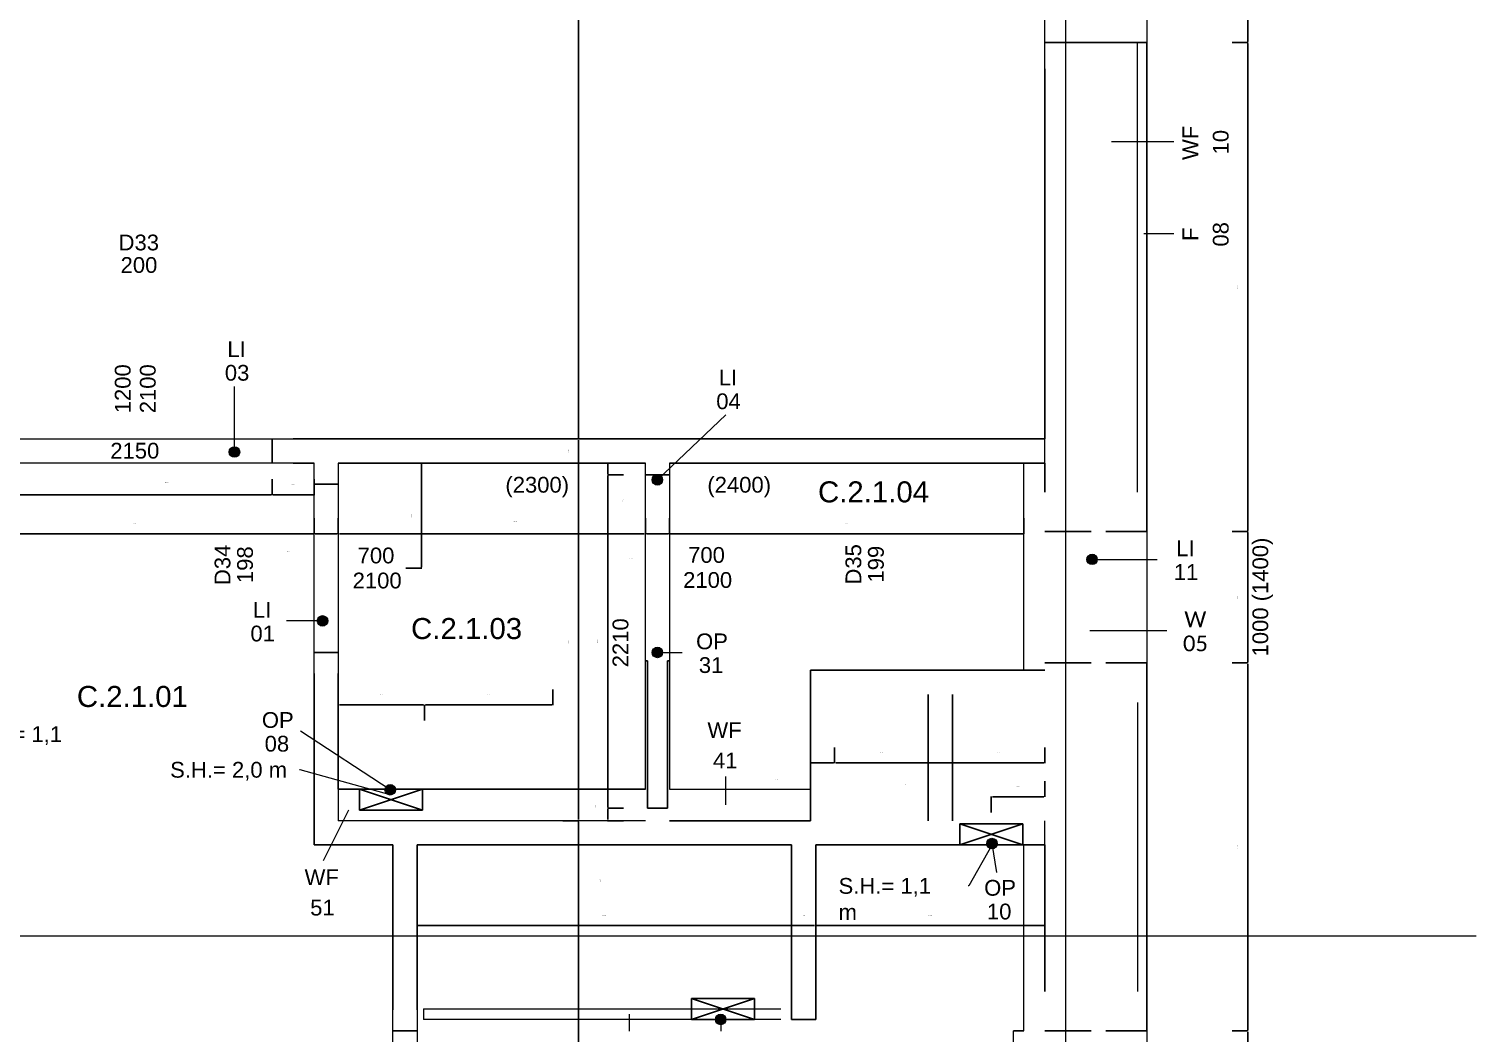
# Model space of a CAD drawing. Extents: x -47641 to 202, y -7675 to 12965.
# Drawn here: x -28266 to -21385, y -1062 to 3713 of the extents above; entities that cross this region are included whole.
import ezdxf

# ---------------------------------------------------------------- set-up
doc = ezdxf.new("R2010")
doc.units = 0
for name, color, linetype, lineweight in [('A-____-____-DIMS', 9, 'CONTINUOUS', 5), ('A-AREA-____-IDEN', 9, 'CONTINUOUS', 9), ('A-AREA-BNDY-OTLN', 9, 'CONTINUOUS', 5), ('A-DETL-____-OTLN', 9, 'CONTINUOUS', 25), ('A-DOOR-____-IDEN', 9, 'CONTINUOUS', 9), ('A-GENM-____-IDEN', 9, 'CONTINUOUS', 9), ('A-GLAZ-____-IDEN', 9, 'CONTINUOUS', 9), ('A-WALL-____-IDEN', 9, 'CONTINUOUS', 9), ('A-WALL-____-MCUT', 9, 'CONTINUOUS', 25), ('A-WALL-____-OTLN', 9, 'CONTINUOUS', 9), ('A-WALL-____-PATT', 9, 'CONTINUOUS', 25), ('G-____-____-TEXT', 9, 'CONTINUOUS', 5), ('I-WALL-____-MCUT', 9, 'CONTINUOUS', 25), ('I-WALL-____-OTLN', 9, 'CONTINUOUS', 9), ('S-GRID-____-OTLN', 9, 'CONTINUOUS', 5)]:
    doc.layers.add(name, color=color, linetype=linetype, lineweight=lineweight)
doc.styles.add('Arial_1', font='Arial_1')
doc.styles.add('Arial_2', font='Arial_2')
doc.styles.add('Arial_B', font='Arial_B')
doc.styles.add('Calibri_2', font='Calibri_2')
doc.dimstyles.get("Standard").update_dxf_attribs({"dimtxt": 2.5, "dimasz": 2.5, "dimexe": 1.25, "dimexo": 0.625, "dimtad": 0, "dimtoh": 1, "dimdec": 4, "dimzin": 1, "dimdsep": 46, "dimtxsty": 'Standard', "dimcen": 0.09, "dimadec": 0, "dimazin": 0, "dimtfac": 1, "dimtdec": 4, "dimtofl": 0, "dimtmove": 0, "dimatfit": 3, "dimfxl": 1, "dimtolj": 1, "dimtzin": 0, "dimarcsym": 0})

# ---------------------------------------------------------------- blocks, each defined once
blk = doc.blocks.new('*D24')
at = {"layer": 'A-____-____-DIMS', "color": 0, "linetype": 'ByBlock', "lineweight": -2}
for p, q in [((-25774.9, 572.7), (-25774.9, 497)), ((-26384.9, 423.9), (-26384.9, 499.5)), ((-26379.9, 498.3), (-25779.9, 498.3))]:
    blk.add_line(p, q, dxfattribs=at)
for points in [[(-26384.9, 498.3), (-26382.4, 498.7), (-26382.4, 497.9)], [(-25774.9, 498.3), (-25777.4, 497.9), (-25777.4, 498.7)]]:
    blk.add_solid(points, dxfattribs=at)
at = {"layer": 'A-____-____-DIMS', "color": 0, "linetype": 'CONTINUOUS', "lineweight": -2, "insert": (-26079.9, 546.6), "char_height": 2.5, "width": 13.056, "attachment_point": 5}
blk.add_mtext('610.0000', dxfattribs=at)
blk = doc.blocks.new('*D25')
at = {"layer": 'A-____-____-DIMS', "color": 0, "linetype": 'ByBlock', "lineweight": -2}
for p, q in [((-26794.9, 572.7), (-26794.9, 497)), ((-26789.9, 498.3), (-26389.9, 498.3)), ((-26384.9, 423.9), (-26384.9, 499.5))]:
    blk.add_line(p, q, dxfattribs=at)
for points in [[(-26794.9, 498.3), (-26792.4, 498.7), (-26792.4, 497.9)], [(-26384.9, 498.3), (-26387.4, 497.9), (-26387.4, 498.7)]]:
    blk.add_solid(points, dxfattribs=at)
at = {"layer": 'A-____-____-DIMS', "color": 0, "linetype": 'CONTINUOUS', "lineweight": -2, "insert": (-26589.9, 546.6), "char_height": 2.5, "width": 13.333, "attachment_point": 5}
blk.add_mtext('410.0000', dxfattribs=at)
blk = doc.blocks.new('*D46')
at = {"layer": 'A-____-____-DIMS', "color": 0, "linetype": 'ByBlock', "lineweight": -2}
for p, q in [((-25334.9, 1387.3), (-25334.9, 1311.7)), ((-25219.9, 1387.3), (-25219.9, 1311.7)), ((-25329.9, 1312.9), (-25224.9, 1312.9))]:
    blk.add_line(p, q, dxfattribs=at)
for points in [[(-25334.9, 1312.9), (-25332.4, 1313.3), (-25332.4, 1312.5)], [(-25219.9, 1312.9), (-25222.4, 1312.5), (-25222.4, 1313.3)]]:
    blk.add_solid(points, dxfattribs=at)
at = {"layer": 'A-____-____-DIMS', "color": 0, "linetype": 'CONTINUOUS', "lineweight": -2, "insert": (-25404.5, 1193.4), "char_height": 2.5, "width": 12.5, "attachment_point": 5}
blk.add_mtext('115.0000', dxfattribs=at)
blk = doc.blocks.new('*D54')
at = {"layer": 'A-____-____-DIMS', "color": 0, "linetype": 'ByBlock', "lineweight": -2}
for p, q in [((-25727.6, 1648.2), (-25651.9, 1648.2)), ((-25653.2, -46.8), (-25653.2, 1643.2)), ((-25727.6, -51.8), (-25651.9, -51.8))]:
    blk.add_line(p, q, dxfattribs=at)
for points in [[(-25653.2, 1648.2), (-25652.8, 1645.7), (-25653.6, 1645.7)], [(-25653.2, -51.8), (-25653.6, -49.3), (-25652.8, -49.3)]]:
    blk.add_solid(points, dxfattribs=at)
at = {"layer": 'A-____-____-DIMS', "color": 0, "linetype": 'CONTINUOUS', "lineweight": -2, "insert": (-25701.5, 798.2), "char_height": 2.5, "width": 15, "attachment_point": 5, "rotation": 90}
blk.add_mtext('1700.0000', dxfattribs=at)
blk = doc.blocks.new('*D55')
at = {"layer": 'A-____-____-DIMS', "color": 0, "linetype": 'ByBlock', "lineweight": -2}
for p, q in [((-25727.6, -51.8), (-25651.9, -51.8)), ((-25653.2, -161.8), (-25653.2, -56.8)), ((-25727.6, -166.8), (-25651.9, -166.8))]:
    blk.add_line(p, q, dxfattribs=at)
for points in [[(-25653.2, -51.8), (-25652.8, -54.3), (-25653.6, -54.3)], [(-25653.2, -166.8), (-25653.6, -164.3), (-25652.8, -164.3)]]:
    blk.add_solid(points, dxfattribs=at)
at = {"layer": 'A-____-____-DIMS', "color": 0, "linetype": 'CONTINUOUS', "lineweight": -2, "insert": (-25550.7, -335.4), "char_height": 2.5, "width": 12.5, "attachment_point": 5, "rotation": 90}
blk.add_mtext('115.0000', dxfattribs=at)
blk = doc.blocks.new('*D56')
at = {"layer": 'A-____-____-DIMS', "color": 0, "linetype": 'ByBlock', "lineweight": -2}
for p, q in [((-25727.6, -166.8), (-25651.9, -166.8)), ((-25653.2, -2296.8), (-25653.2, -171.8)), ((-25727.6, -2301.8), (-25651.9, -2301.8))]:
    blk.add_line(p, q, dxfattribs=at)
for points in [[(-25653.2, -166.8), (-25652.8, -169.3), (-25653.6, -169.3)], [(-25653.2, -2301.8), (-25653.6, -2299.3), (-25652.8, -2299.3)]]:
    blk.add_solid(points, dxfattribs=at)
at = {"layer": 'A-____-____-DIMS', "color": 0, "linetype": 'CONTINUOUS', "lineweight": -2, "insert": (-25701.5, -1234.3), "char_height": 2.5, "width": 15, "attachment_point": 5, "rotation": 90}
blk.add_mtext('2135.0000', dxfattribs=at)
blk = doc.blocks.new('*D94')
at = {"layer": 'A-____-____-DIMS', "color": 0, "linetype": 'ByBlock', "lineweight": -2}
for p, q in [((-25439.3, 1648.2), (-25514.9, 1648.2)), ((-25439.3, 1593.2), (-25514.9, 1593.2)), ((-25513.6, 1643.2), (-25513.6, 1598.2))]:
    blk.add_line(p, q, dxfattribs=at)
for points in [[(-25513.6, 1648.2), (-25513.2, 1645.7), (-25514, 1645.7)], [(-25513.6, 1593.2), (-25514, 1595.7), (-25513.2, 1595.7)]]:
    blk.add_solid(points, dxfattribs=at)
at = {"layer": 'A-____-____-DIMS', "color": 0, "linetype": 'CONTINUOUS', "lineweight": -2, "insert": (-25441.6, 1470), "char_height": 2.5, "width": 11.667, "attachment_point": 5, "rotation": 90}
blk.add_mtext('55.0000', dxfattribs=at)
blk = doc.blocks.new('*D102')
at = {"layer": 'A-____-____-DIMS', "color": 0, "linetype": 'ByBlock', "lineweight": -2}
for p, q in [((-25219.9, 1387.3), (-25219.9, 1311.7)), ((-23534.9, 1387.3), (-23534.9, 1311.7)), ((-25214.9, 1312.9), (-23539.9, 1312.9))]:
    blk.add_line(p, q, dxfattribs=at)
for points in [[(-25219.9, 1312.9), (-25217.4, 1313.3), (-25217.4, 1312.5)], [(-23534.9, 1312.9), (-23537.4, 1312.5), (-23537.4, 1313.3)]]:
    blk.add_solid(points, dxfattribs=at)
at = {"layer": 'A-____-____-DIMS', "color": 0, "linetype": 'CONTINUOUS', "lineweight": -2, "insert": (-24377.4, 1361.2), "char_height": 2.5, "width": 15, "attachment_point": 5}
blk.add_mtext('1685.0000', dxfattribs=at)
blk = doc.blocks.new('*D103')
at = {"layer": 'A-____-____-DIMS', "color": 0, "linetype": 'ByBlock', "lineweight": -2}
for p, q in [((-26794.9, 1387.3), (-26794.9, 1311.7)), ((-25334.9, 1387.3), (-25334.9, 1311.7)), ((-26789.9, 1312.9), (-25339.9, 1312.9))]:
    blk.add_line(p, q, dxfattribs=at)
for points in [[(-26794.9, 1312.9), (-26792.4, 1313.3), (-26792.4, 1312.5)], [(-25334.9, 1312.9), (-25337.4, 1312.5), (-25337.4, 1313.3)]]:
    blk.add_solid(points, dxfattribs=at)
at = {"layer": 'A-____-____-DIMS', "color": 0, "linetype": 'CONTINUOUS', "lineweight": -2, "insert": (-25953.3, 1370.3), "char_height": 2.5, "width": 15.278, "attachment_point": 5}
blk.add_mtext('1460.0000', dxfattribs=at)
blk = doc.blocks.new('*D111')
at = {"layer": 'A-____-____-DIMS', "color": 0, "linetype": 'ByBlock', "lineweight": -2}
for p, q in [((-26909.9, 1387.3), (-26909.9, 1311.7)), ((-26794.9, 1387.3), (-26794.9, 1311.7)), ((-26904.9, 1312.9), (-26799.9, 1312.9))]:
    blk.add_line(p, q, dxfattribs=at)
for points in [[(-26909.9, 1312.9), (-26907.4, 1313.3), (-26907.4, 1312.5)], [(-26794.9, 1312.9), (-26797.4, 1312.5), (-26797.4, 1313.3)]]:
    blk.add_solid(points, dxfattribs=at)
at = {"layer": 'A-____-____-DIMS', "color": 0, "linetype": 'CONTINUOUS', "lineweight": -2, "insert": (-27032.1, 1227), "char_height": 2.5, "width": 12.5, "attachment_point": 5}
blk.add_mtext('115.0000', dxfattribs=at)
blk = doc.blocks.new('*D113')
at = {"layer": 'A-____-____-DIMS', "color": 0, "linetype": 'ByBlock', "lineweight": -2}
for p, q in [((-25727.6, 6148.2), (-25651.9, 6148.2)), ((-25653.2, 1768.2), (-25653.2, 6143.2)), ((-25727.6, 1763.2), (-25651.9, 1763.2))]:
    blk.add_line(p, q, dxfattribs=at)
for points in [[(-25653.2, 6148.2), (-25652.8, 6145.7), (-25653.6, 6145.7)], [(-25653.2, 1763.2), (-25653.6, 1765.7), (-25652.8, 1765.7)]]:
    blk.add_solid(points, dxfattribs=at)
at = {"layer": 'A-____-____-DIMS', "color": 0, "linetype": 'CONTINUOUS', "lineweight": -2, "insert": (-25701.5, 3955.7), "char_height": 2.5, "width": 15.833, "attachment_point": 5, "rotation": 90}
blk.add_mtext('4385.0000', dxfattribs=at)
blk = doc.blocks.new('*D114')
at = {"layer": 'A-____-____-DIMS', "color": 0, "linetype": 'ByBlock', "lineweight": -2}
for p, q in [((-24524.9, -476.3), (-24524.9, -551.9)), ((-23434.9, -476.3), (-23434.9, -551.9)), ((-24519.9, -550.6), (-23439.9, -550.6))]:
    blk.add_line(p, q, dxfattribs=at)
for points in [[(-24524.9, -550.6), (-24522.4, -550.2), (-24522.4, -551.1)], [(-23434.9, -550.6), (-23437.4, -551.1), (-23437.4, -550.2)]]:
    blk.add_solid(points, dxfattribs=at)
at = {"layer": 'A-____-____-DIMS', "color": 0, "linetype": 'CONTINUOUS', "lineweight": -2, "insert": (-23979.9, -502.3), "char_height": 2.5, "width": 15, "attachment_point": 5}
blk.add_mtext('1090.0000', dxfattribs=at)
blk = doc.blocks.new('*D119')
at = {"layer": 'A-____-____-DIMS', "color": 0, "linetype": 'ByBlock', "lineweight": -2}
for p, q in [((-28609.9, 1387.3), (-28609.9, 1311.7)), ((-26909.9, 1387.3), (-26909.9, 1311.7)), ((-28604.9, 1312.9), (-26914.9, 1312.9))]:
    blk.add_line(p, q, dxfattribs=at)
for points in [[(-28609.9, 1312.9), (-28607.4, 1313.3), (-28607.4, 1312.5)], [(-26909.9, 1312.9), (-26912.4, 1312.5), (-26912.4, 1313.3)]]:
    blk.add_solid(points, dxfattribs=at)
at = {"layer": 'A-____-____-DIMS', "color": 0, "linetype": 'CONTINUOUS', "lineweight": -2, "insert": (-27759.9, 1361.2), "char_height": 2.5, "width": 15, "attachment_point": 5}
blk.add_mtext('1700.0000', dxfattribs=at)
blk = doc.blocks.new('*D120')
at = {"layer": 'A-____-____-DIMS', "color": 0, "linetype": 'ByBlock', "lineweight": -2}
for p, q in [((-25727.6, 1763.2), (-25651.9, 1763.2)), ((-25653.2, 1653.2), (-25653.2, 1758.2)), ((-25727.6, 1648.2), (-25651.9, 1648.2))]:
    blk.add_line(p, q, dxfattribs=at)
for points in [[(-25653.2, 1763.2), (-25652.8, 1760.7), (-25653.6, 1760.7)], [(-25653.2, 1648.2), (-25653.6, 1650.7), (-25652.8, 1650.7)]]:
    blk.add_solid(points, dxfattribs=at)
at = {"layer": 'A-____-____-DIMS', "color": 0, "linetype": 'CONTINUOUS', "lineweight": -2, "insert": (-25701.5, 1705.7), "char_height": 2.5, "width": 12.5, "attachment_point": 5, "rotation": 90}
blk.add_mtext('115.0000', dxfattribs=at)
blk = doc.blocks.new('*D121')
at = {"layer": 'A-____-____-DIMS', "color": 0, "linetype": 'ByBlock', "lineweight": -2}
for p, q in [((-24639.9, -476.3), (-24639.9, -551.9)), ((-24524.9, -476.3), (-24524.9, -551.9)), ((-24634.9, -550.6), (-24529.9, -550.6))]:
    blk.add_line(p, q, dxfattribs=at)
for points in [[(-24639.9, -550.6), (-24637.4, -550.2), (-24637.4, -551.1)], [(-24524.9, -550.6), (-24527.4, -551.1), (-24527.4, -550.2)]]:
    blk.add_solid(points, dxfattribs=at)
at = {"layer": 'A-____-____-DIMS', "color": 0, "linetype": 'CONTINUOUS', "lineweight": -2, "insert": (-24582.4, -502.3), "char_height": 2.5, "width": 12.5, "attachment_point": 5}
blk.add_mtext('115.0000', dxfattribs=at)
blk = doc.blocks.new('*D124')
at = {"layer": 'A-____-____-DIMS', "color": 0, "linetype": 'ByBlock', "lineweight": -2}
for p, q in [((-23874.9, 296.9), (-23874.9, 221.3)), ((-23434.9, 296.9), (-23434.9, 221.3)), ((-23869.9, 222.5), (-23439.9, 222.5))]:
    blk.add_line(p, q, dxfattribs=at)
for points in [[(-23874.9, 222.5), (-23872.4, 223), (-23872.4, 222.1)], [(-23434.9, 222.5), (-23437.4, 222.1), (-23437.4, 223)]]:
    blk.add_solid(points, dxfattribs=at)
at = {"layer": 'A-____-____-DIMS', "color": 0, "linetype": 'CONTINUOUS', "lineweight": -2, "insert": (-23654.9, 270.8), "char_height": 2.5, "width": 14.167, "attachment_point": 5}
blk.add_mtext('440.0000', dxfattribs=at)
blk = doc.blocks.new('*D135')
at = {"layer": 'A-____-____-DIMS', "color": 0, "linetype": 'ByBlock', "lineweight": -2}
for p, q in [((-24549.9, 296.9), (-24549.9, 221.3)), ((-24434.9, 296.9), (-24434.9, 221.3)), ((-24544.9, 222.5), (-24439.9, 222.5))]:
    blk.add_line(p, q, dxfattribs=at)
for points in [[(-24549.9, 222.5), (-24547.4, 223), (-24547.4, 222.1)], [(-24434.9, 222.5), (-24437.4, 222.1), (-24437.4, 223)]]:
    blk.add_solid(points, dxfattribs=at)
at = {"layer": 'A-____-____-DIMS', "color": 0, "linetype": 'CONTINUOUS', "lineweight": -2, "insert": (-24711.7, 145.6), "char_height": 2.5, "width": 12.5, "attachment_point": 5}
blk.add_mtext('115.0000', dxfattribs=at)
blk = doc.blocks.new('*D136')
at = {"layer": 'A-____-____-DIMS', "color": 0, "linetype": 'ByBlock', "lineweight": -2}
for p, q in [((-24434.9, 296.9), (-24434.9, 221.3)), ((-23989.9, 296.9), (-23989.9, 221.3)), ((-24429.9, 222.5), (-23994.9, 222.5))]:
    blk.add_line(p, q, dxfattribs=at)
for points in [[(-24434.9, 222.5), (-24432.4, 223), (-24432.4, 222.1)], [(-23989.9, 222.5), (-23992.4, 222.1), (-23992.4, 223)]]:
    blk.add_solid(points, dxfattribs=at)
at = {"layer": 'A-____-____-DIMS', "color": 0, "linetype": 'CONTINUOUS', "lineweight": -2, "insert": (-24212.4, 270.7), "char_height": 2.5, "width": 14.167, "attachment_point": 5}
blk.add_mtext('445.0000', dxfattribs=at)
blk = doc.blocks.new('*D140')
at = {"layer": 'A-____-____-DIMS', "color": 0, "linetype": 'ByBlock', "lineweight": -2}
for p, q in [((-23989.9, 296.9), (-23989.9, 221.3)), ((-23874.9, 296.9), (-23874.9, 221.3)), ((-23984.9, 222.5), (-23879.9, 222.5))]:
    blk.add_line(p, q, dxfattribs=at)
for points in [[(-23989.9, 222.5), (-23987.4, 223), (-23987.4, 222.1)], [(-23874.9, 222.5), (-23877.4, 222.1), (-23877.4, 223)]]:
    blk.add_solid(points, dxfattribs=at)
at = {"layer": 'A-____-____-DIMS', "color": 0, "linetype": 'CONTINUOUS', "lineweight": -2, "insert": (-24101.7, 119.4), "char_height": 2.5, "width": 12.5, "attachment_point": 5}
blk.add_mtext('115.0000', dxfattribs=at)
blk = doc.blocks.new('*D152')
at = {"layer": 'A-____-____-DIMS', "color": 0, "linetype": 'ByBlock', "lineweight": -2}
for p, q in [((-25439.3, 8.2), (-25514.9, 8.2)), ((-25513.6, 3.2), (-25513.6, -46.8)), ((-25439.3, -51.8), (-25514.9, -51.8))]:
    blk.add_line(p, q, dxfattribs=at)
for points in [[(-25513.6, 8.2), (-25513.2, 5.7), (-25514, 5.7)], [(-25513.6, -51.8), (-25514, -49.3), (-25513.2, -49.3)]]:
    blk.add_solid(points, dxfattribs=at)
at = {"layer": 'A-____-____-DIMS', "color": 0, "linetype": 'CONTINUOUS', "lineweight": -2, "insert": (-25571, 12.9), "char_height": 2.5, "width": 11.667, "attachment_point": 5, "rotation": 90}
blk.add_mtext('60.0000', dxfattribs=at)
blk = doc.blocks.new('*D160')
at = {"layer": 'A-____-____-DIMS', "color": 0, "linetype": 'ByBlock', "lineweight": -2}
for p, q in [((-22544.9, -1051.8), (-22469.2, -1051.8)), ((-22470.5, -1671.8), (-22470.5, -1056.8)), ((-22544.9, -1676.8), (-22469.2, -1676.8))]:
    blk.add_line(p, q, dxfattribs=at)
for points in [[(-22470.5, -1051.8), (-22470.1, -1054.3), (-22470.9, -1054.3)], [(-22470.5, -1676.8), (-22470.9, -1674.3), (-22470.1, -1674.3)]]:
    blk.add_solid(points, dxfattribs=at)
at = {"layer": 'A-____-____-DIMS', "color": 0, "linetype": 'CONTINUOUS', "lineweight": -2, "insert": (-22518.8, -1364.3), "char_height": 2.5, "width": 13.611, "attachment_point": 5, "rotation": 90}
blk.add_mtext('625.0000', dxfattribs=at)
blk = doc.blocks.new('*D161')
at = {"layer": 'A-____-____-DIMS', "color": 0, "linetype": 'ByBlock', "lineweight": -2}
for p, q in [((-22544.9, 698.2), (-22469.2, 698.2)), ((-22470.5, -1046.8), (-22470.5, 693.2)), ((-22544.9, -1051.8), (-22469.2, -1051.8))]:
    blk.add_line(p, q, dxfattribs=at)
for points in [[(-22470.5, 698.2), (-22470.1, 695.7), (-22470.9, 695.7)], [(-22470.5, -1051.8), (-22470.9, -1049.3), (-22470.1, -1049.3)]]:
    blk.add_solid(points, dxfattribs=at)
at = {"layer": 'A-____-____-DIMS', "color": 0, "linetype": 'CONTINUOUS', "lineweight": -2, "insert": (-22518.8, -176.8), "char_height": 2.5, "width": 15, "attachment_point": 5, "rotation": 90}
blk.add_mtext('1750.0000', dxfattribs=at)
blk = doc.blocks.new('*D172')
at = {"layer": 'A-____-____-DIMS', "color": 0, "linetype": 'ByBlock', "lineweight": -2}
for p, q in [((-22544.9, 1323.2), (-22469.2, 1323.2)), ((-22470.5, 703.2), (-22470.5, 1318.2)), ((-22544.9, 698.2), (-22469.2, 698.2))]:
    blk.add_line(p, q, dxfattribs=at)
for points in [[(-22470.5, 1323.2), (-22470.1, 1320.7), (-22470.9, 1320.7)], [(-22470.5, 698.2), (-22470.9, 700.7), (-22470.1, 700.7)]]:
    blk.add_solid(points, dxfattribs=at)
at = {"layer": 'A-____-____-DIMS', "color": 0, "linetype": 'CONTINUOUS', "lineweight": -2, "insert": (-22518.8, 1010.7), "char_height": 2.5, "width": 13.611, "attachment_point": 5, "rotation": 90}
blk.add_mtext('625.0000', dxfattribs=at)
blk = doc.blocks.new('*D173')
at = {"layer": 'A-____-____-DIMS', "color": 0, "linetype": 'ByBlock', "lineweight": -2}
for p, q in [((-22544.9, 3648.2), (-22469.2, 3648.2)), ((-22470.5, 1328.2), (-22470.5, 3643.2)), ((-22544.9, 1323.2), (-22469.2, 1323.2))]:
    blk.add_line(p, q, dxfattribs=at)
for points in [[(-22470.5, 3648.2), (-22470.1, 3645.7), (-22470.9, 3645.7)], [(-22470.5, 1323.2), (-22470.9, 1325.7), (-22470.1, 1325.7)]]:
    blk.add_solid(points, dxfattribs=at)
at = {"layer": 'A-____-____-DIMS', "color": 0, "linetype": 'CONTINUOUS', "lineweight": -2, "insert": (-22518.8, 2485.7), "char_height": 2.5, "width": 15.556, "attachment_point": 5, "rotation": 90}
blk.add_mtext('2325.0000', dxfattribs=at)
blk = doc.blocks.new('*D174')
at = {"layer": 'A-____-____-DIMS', "color": 0, "linetype": 'ByBlock', "lineweight": -2}
for p, q in [((-22544.9, 4648.2), (-22469.2, 4648.2)), ((-22470.5, 3653.2), (-22470.5, 4643.2)), ((-22544.9, 3648.2), (-22469.2, 3648.2))]:
    blk.add_line(p, q, dxfattribs=at)
for points in [[(-22470.5, 4648.2), (-22470.1, 4645.7), (-22470.9, 4645.7)], [(-22470.5, 3648.2), (-22470.9, 3650.7), (-22470.1, 3650.7)]]:
    blk.add_solid(points, dxfattribs=at)
at = {"layer": 'A-____-____-DIMS', "color": 0, "linetype": 'CONTINUOUS', "lineweight": -2, "insert": (-22518.8, 4148.2), "char_height": 2.5, "width": 15, "attachment_point": 5, "rotation": 90}
blk.add_mtext('1000.0000', dxfattribs=at)
blk = doc.blocks.new('*D244')
at = {"layer": 'A-____-____-DIMS', "color": 0, "linetype": 'ByBlock', "lineweight": -2}
for p, q in [((-26419.9, -476.3), (-26419.9, -551.9)), ((-24639.9, -476.3), (-24639.9, -551.9)), ((-26414.9, -550.6), (-24644.9, -550.6))]:
    blk.add_line(p, q, dxfattribs=at)
for points in [[(-26419.9, -550.6), (-26417.4, -550.2), (-26417.4, -551.1)], [(-24639.9, -550.6), (-24642.4, -551.1), (-24642.4, -550.2)]]:
    blk.add_solid(points, dxfattribs=at)
at = {"layer": 'A-____-____-DIMS', "color": 0, "linetype": 'CONTINUOUS', "lineweight": -2, "insert": (-25529.9, -502.3), "char_height": 2.5, "width": 15, "attachment_point": 5}
blk.add_mtext('1780.0000', dxfattribs=at)
blk = doc.blocks.new('*D257')
at = {"layer": 'A-____-____-DIMS', "color": 0, "linetype": 'ByBlock', "lineweight": -2}
for p, q in [((-28409.9, 1572.3), (-28409.9, 1496.6)), ((-27109.9, 1572.3), (-27109.9, 1496.6)), ((-28404.9, 1497.9), (-27114.9, 1497.9))]:
    blk.add_line(p, q, dxfattribs=at)
for points in [[(-28409.9, 1497.9), (-28407.4, 1498.3), (-28407.4, 1497.5)], [(-27109.9, 1497.9), (-27112.4, 1497.5), (-27112.4, 1498.3)]]:
    blk.add_solid(points, dxfattribs=at)
at = {"layer": 'A-____-____-DIMS', "color": 0, "linetype": 'CONTINUOUS', "lineweight": -2, "insert": (-27610.9, 1555.2), "char_height": 2.5, "width": 15, "attachment_point": 5}
blk.add_mtext('1300.0000', dxfattribs=at)
blk = doc.blocks.new('*D258')
at = {"layer": 'A-____-____-DIMS', "color": 0, "linetype": 'ByBlock', "lineweight": -2}
for p, q in [((-27109.9, 1572.3), (-27109.9, 1496.6)), ((-26909.9, 1572.3), (-26909.9, 1496.6)), ((-27104.9, 1497.9), (-26914.9, 1497.9))]:
    blk.add_line(p, q, dxfattribs=at)
for points in [[(-27109.9, 1497.9), (-27107.4, 1498.3), (-27107.4, 1497.5)], [(-26909.9, 1497.9), (-26912.4, 1497.5), (-26912.4, 1498.3)]]:
    blk.add_solid(points, dxfattribs=at)
at = {"layer": 'A-____-____-DIMS', "color": 0, "linetype": 'CONTINUOUS', "lineweight": -2, "insert": (-27009.9, 1546.2), "char_height": 2.5, "width": 13.611, "attachment_point": 5}
blk.add_mtext('200.0000', dxfattribs=at)
blk = doc.blocks.new('*D259')
at = {"layer": 'A-____-____-DIMS', "color": 0, "linetype": 'ByBlock', "lineweight": -2}
for p, q in [((-26474.1, 1648.2), (-26398.5, 1648.2)), ((-26399.7, 1153.2), (-26399.7, 1643.2)), ((-26474.1, 1148.2), (-26398.5, 1148.2))]:
    blk.add_line(p, q, dxfattribs=at)
for points in [[(-26399.7, 1648.2), (-26399.3, 1645.7), (-26400.2, 1645.7)], [(-26399.7, 1148.2), (-26400.2, 1150.7), (-26399.3, 1150.7)]]:
    blk.add_solid(points, dxfattribs=at)
at = {"layer": 'A-____-____-DIMS', "color": 0, "linetype": 'CONTINUOUS', "lineweight": -2, "insert": (-26448, 1398.2), "char_height": 2.5, "width": 13.611, "attachment_point": 5, "rotation": 90}
blk.add_mtext('500.0000', dxfattribs=at)
blk = doc.blocks.new('*D260')
at = {"layer": 'A-____-____-DIMS', "color": 0, "linetype": 'ByBlock', "lineweight": -2}
for p, q in [((-25439.3, 1593.2), (-25514.9, 1593.2)), ((-25513.6, 1588.2), (-25513.6, 13.2)), ((-25439.3, 8.2), (-25514.9, 8.2))]:
    blk.add_line(p, q, dxfattribs=at)
for points in [[(-25513.6, 1593.2), (-25513.2, 1590.7), (-25514, 1590.7)], [(-25513.6, 8.2), (-25514, 10.7), (-25513.2, 10.7)]]:
    blk.add_solid(points, dxfattribs=at)
at = {"layer": 'A-____-____-DIMS', "color": 0, "linetype": 'CONTINUOUS', "lineweight": -2, "insert": (-25561.9, 800.7), "char_height": 2.5, "width": 15, "attachment_point": 5, "rotation": 90}
blk.add_mtext('1585.0000', dxfattribs=at)
blk = doc.blocks.new('*D272')
at = {"layer": 'A-____-____-DIMS', "color": 0, "linetype": 'ByBlock', "lineweight": -2}
for p, q in [((-23434.9, 136.4), (-23434.9, 60.8)), ((-23689.9, -12.4), (-23689.9, 63.3)), ((-23684.9, 62), (-23439.9, 62))]:
    blk.add_line(p, q, dxfattribs=at)
for points in [[(-23689.9, 62), (-23687.4, 62.4), (-23687.4, 61.6)], [(-23434.9, 62), (-23437.4, 61.6), (-23437.4, 62.4)]]:
    blk.add_solid(points, dxfattribs=at)
at = {"layer": 'A-____-____-DIMS', "color": 0, "linetype": 'CONTINUOUS', "lineweight": -2, "insert": (-23562.4, 110.3), "char_height": 2.5, "width": 13.611, "attachment_point": 5}
blk.add_mtext('255.0000', dxfattribs=at)

msp = doc.modelspace()

# ---------------------------------------------------------------- hatches: boundary and pattern name
at = {"layer": 'A-GENM-____-IDEN'}
h = msp.add_hatch(color=256, dxfattribs=at)
edge = h.paths.add_edge_path(flags=0)
edge.add_arc((-27288.65668, 1701.12583), 25, 0, 360)
h = msp.add_hatch(color=256, dxfattribs=at)
edge = h.paths.add_edge_path(flags=0)
edge.add_arc((-25277.66845, 1568.74366), 25, 0, 360)
h = msp.add_hatch(color=256, dxfattribs=at)
edge = h.paths.add_edge_path(flags=0)
edge.add_arc((-23210.78215, 1190.63431), 25, 0, 360)
h = msp.add_hatch(color=256, dxfattribs=at)
edge = h.paths.add_edge_path(flags=0)
edge.add_arc((-26869.90222, 898.20564), 25, 0, 360)
h = msp.add_hatch(color=256, dxfattribs=at)
edge = h.paths.add_edge_path(flags=0)
edge.add_arc((-25277.66845, 748.20564), 25, 0, 360)
h = msp.add_hatch(color=256, dxfattribs=at)
edge = h.paths.add_edge_path(flags=0)
edge.add_arc((-26547.92754, 95.2057), 25, 0, 360)
h = msp.add_hatch(color=256, dxfattribs=at)
edge = h.paths.add_edge_path(flags=0)
edge.add_arc((-23686.60727, -160.73626), 25, 0, 360)
h = msp.add_hatch(color=256, dxfattribs=at)
edge = h.paths.add_edge_path(flags=0)
edge.add_arc((-24976.61837, -996.84829), 25, 0, 360)
at = {"layer": 'A-WALL-____-PATT', "lineweight": 5}
h = msp.add_hatch(dxfattribs=at)
h.set_pattern_fill('FP_4', color=256, style=0)
h.set_pattern_definition([])
h.paths.add_polyline_path([(-22994.90222, -5741.79436), (-22949.90222, -5741.79436), (-22949.90222, -4551.79436), (-22994.90222, -4551.79436), (-22994.90222, -5301.79436)], flags=0)
h.paths.add_polyline_path([(-22949.90222, -3551.79436), (-22949.90222, -1676.79436), (-22994.90222, -1676.79436), (-22994.90222, -3551.79436)], flags=0)
h.paths.add_polyline_path([(-22994.90222, -1051.79436), (-22949.90222, -1051.79436), (-22949.90222, 698.20564), (-22994.90222, 698.20564), (-22994.90222, -242.61508)], flags=0)
h.paths.add_polyline_path([(-22994.90222, 1323.20564), (-22949.90222, 1323.20564), (-22949.90222, 3648.20564), (-22994.90222, 3648.20564), (-22994.90222, 2500.21294)], flags=0)
h.paths.add_polyline_path([(-22994.90222, 4648.20564), (-22949.90222, 4648.20564), (-22949.90222, 6633.20564), (-22994.90222, 6633.20564), (-22994.90222, 5243.04097)], flags=0)
h = msp.add_hatch(dxfattribs=at)
h.set_pattern_fill('FP_1', color=256, style=0)
h.set_pattern_definition([])
h.paths.add_polyline_path([(-22994.90222, 663.20564), (-22994.90222, 698.20564), (-23434.90222, 698.20564), (-23434.90222, 663.20564), (-23118.65222, 663.20564)], flags=0)
h.paths.add_polyline_path([(-22994.90222, 1323.20564), (-22994.90222, 3648.20564), (-23434.90222, 3648.20564), (-23434.90222, 1323.20564), (-23144.90222, 1323.20564)], flags=0)
h.paths.add_polyline_path([(-23434.90222, 4648.20564), (-22994.90222, 4648.20564), (-22994.90222, 6588.20564), (-23284.90222, 6588.20564), (-23284.90222, 6488.51282), (-23384.90222, 6488.51282), (-23384.90222, 6588.20564), (-23434.90222, 6588.20564), (-23434.90222, 5243.04097)], flags=0)
h = msp.add_hatch(dxfattribs=at)
h.set_pattern_fill('FP_3', color=256, style=0)
h.set_pattern_definition([])
h.paths.add_polyline_path([(-23434.90222, 1648.20564), (-23434.90222, 1763.20564), (-27109.90222, 1763.20564), (-27109.90222, 1648.20564), (-23740.64939, 1648.20564)], flags=0)
h.paths.add_polyline_path([(-28409.90222, 1648.20564), (-28409.90222, 1763.20564), (-28609.90222, 1763.20564), (-28609.90222, 1648.20564)], flags=0)
h = msp.add_hatch(dxfattribs=at)
h.set_pattern_fill('FP_3', color=256, style=0)
h.set_pattern_definition([])
h.paths.add_polyline_path([(-26909.90222, -166.79436), (-26794.90222, -166.79436), (-26794.90222, 748.20564), (-26909.90222, 748.20564)], flags=0)
h.paths.add_polyline_path([(-26794.90222, 1548.20564), (-26794.90222, 1648.20564), (-26909.90222, 1648.20564), (-26909.90222, 1548.20564)], flags=0)
h = msp.add_hatch(dxfattribs=at)
h.set_pattern_fill('FP_3', color=256, style=0)
h.set_pattern_definition([])
h.paths.add_polyline_path([(-25219.90222, -51.79436), (-25219.90222, 708.20564), (-25229.90222, 708.20564), (-25229.90222, 8.20564), (-25324.90222, 8.20564), (-25324.90222, 708.20564), (-25334.90222, 708.20564), (-25334.90222, -51.79436)], flags=0)
h.paths.add_polyline_path([(-25334.90222, 1593.20564), (-25219.90222, 1593.20564), (-25219.90222, 1648.20564), (-25334.90222, 1648.20564)], flags=0)
h = msp.add_hatch(dxfattribs=at)
h.set_pattern_fill('FP_1', color=256, style=0)
h.set_pattern_definition([])
h.paths.add_polyline_path([(-23434.90222, -5301.79436), (-22994.90222, -5301.79436), (-22994.90222, -4551.79436), (-23434.90222, -4551.79436)], flags=0)
h.paths.add_polyline_path([(-22994.90222, -3551.79436), (-22994.90222, -1676.79436), (-23434.90222, -1676.79436), (-23434.90222, -3551.79436)], flags=0)
h.paths.add_polyline_path([(-23434.90222, -1051.79436), (-22994.90222, -1051.79436), (-22994.90222, 663.20564), (-23434.90222, 663.20564), (-23434.90222, -523.79436)], flags=0)
h = msp.add_hatch(dxfattribs=at)
h.set_pattern_fill('FP_3', color=256, style=0)
h.set_pattern_definition([])
h.paths.add_polyline_path([(-26534.90222, -2301.79436), (-26419.90222, -2301.79436), (-26419.90222, -1851.79436), (-26534.90222, -1851.79436)], flags=0)
h.paths.add_polyline_path([(-26534.90222, -1051.79436), (-26419.90222, -1051.79436), (-26419.90222, -166.79436), (-26534.90222, -166.79436), (-26534.90222, -242.61508)], flags=0)

# ---------------------------------------------------------------- linework, layer by layer
at = {"layer": 'A-AREA-BNDY-OTLN'}
for points in [[(-23434.90222, 6148.20564), (-25234.90222, 6148.20564), (-25234.90222, 6443.20564), (-27734.90222, 6443.20564), (-27734.90222, 6148.20564), (-28139.90222, 6148.20564), (-28609.90222, 6148.20564), (-28609.90222, 2380.70564), (-28609.90222, 1763.20564), (-26852.40222, 1763.20564), (-25277.40222, 1763.20564), (-23484.90222, 1763.20564), (-23434.90222, 1763.20564)], [(-31707.40222, -726.79436), (-32449.90222, -726.79436), (-32449.90222, -2284.29436), (-32449.90222, -2456.79436), (-29499.93142, -2456.79436), (-29499.93142, -2359.29436), (-29499.93142, -1806.79436), (-29384.93142, -1806.79436), (-29384.93142, -2301.79436), (-28292.40222, -2301.79436), (-26534.90222, -2301.79436), (-26534.90222, -2251.79436), (-26534.90222, -166.79436), (-26909.90222, -166.79436), (-26909.90222, 23.20564), (-26909.90222, 1648.20564), (-28609.90222, 1648.20564), (-28609.90222, 180.70564), (-28609.90222, -726.79436), (-29257.40222, -726.79436), (-29817.40222, -726.79436), (-30862.40222, -726.79436)], [(-25334.90222, 1648.20564), (-26794.90222, 1648.20564), (-26794.90222, 98.20564), (-25334.90222, 98.20564)], [(-23534.90222, 1648.20564), (-25219.90222, 1648.20564), (-25219.90222, 98.20564), (-24549.90222, 98.20564), (-24549.90222, 663.20564), (-23932.40222, 663.20564), (-23534.90222, 663.20564)], [(-24639.90222, -166.79436), (-26419.90222, -166.79436), (-26419.90222, -2201.79436), (-23584.90222, -2201.79436), (-23584.90222, -1051.79436), (-23534.90222, -1051.79436), (-23534.90222, -166.79436), (-23932.40222, -166.79436), (-24492.40222, -166.79436), (-24524.90222, -166.79436), (-24524.90222, -996.79436), (-24639.90222, -996.79436)]]:
    msp.add_lwpolyline(points, close=True, dxfattribs=at)
at = {"layer": 'A-DETL-____-OTLN'}
for p, q in [((-26394.8536, -1.79436), (-26694.8536, 98.20564)), ((-26394.8536, 98.20564), (-26694.8536, -1.79436)), ((-26694.8536, 98.20564), (-26694.8536, -1.79436)), ((-26394.8536, 98.20564), (-26694.8536, 98.20564)), ((-26394.8536, -1.79436), (-26394.8536, 98.20564)), ((-26694.8536, -1.79436), (-26394.8536, -1.79436)), ((-23539.90222, -166.79436), (-23839.90222, -66.79436)), ((-23539.90222, -66.79436), (-23839.90222, -166.79436)), ((-23839.90222, -66.79436), (-23839.90222, -166.79436)), ((-23539.90222, -66.79436), (-23839.90222, -66.79436)), ((-23539.90222, -166.79436), (-23539.90222, -66.79436)), ((-23839.90222, -166.79436), (-23539.90222, -166.79436)), ((-24815.83479, -996.79436), (-25115.83479, -896.79436)), ((-24815.83479, -896.79436), (-25115.83479, -996.79436)), ((-25115.83479, -896.79436), (-25115.83479, -996.79436)), ((-24815.83479, -896.79436), (-25115.83479, -896.79436)), ((-24815.83479, -996.79436), (-24815.83479, -896.79436)), ((-25115.83479, -996.79436), (-24815.83479, -996.79436))]:
    msp.add_line(p, q, dxfattribs=at)
at = {"layer": 'A-GENM-____-IDEN'}
for p, q in [((-27288.65668, 1701.12583), (-27288.65668, 2013.18071)), ((-25277.66845, 1568.74366), (-24951.80624, 1877.66282)), ((-23210.78215, 1190.63431), (-22901.47373, 1190.63431)), ((-26869.90222, 898.20564), (-27041.94784, 898.20564)), ((-25277.66845, 748.20564), (-25159.65887, 748.20564)), ((-26547.92754, 95.2057), (-26974.27349, 374.32999)), ((-23686.60727, -160.73626), (-23664.80185, -298.6948)), ((-24976.61837, -996.84829), (-24976.61837, -1052.95523))]:
    msp.add_line(p, q, dxfattribs=at)
for centre in [(-27288.65668, 1701.12583), (-25277.66845, 1568.74366), (-23210.78215, 1190.63431), (-26869.90222, 898.20564), (-25277.66845, 748.20564), (-26547.92754, 95.2057), (-23686.60727, -160.73626), (-24976.61837, -996.84829)]:
    msp.add_circle(centre, 25, dxfattribs=at)
at = {"layer": 'A-GLAZ-____-IDEN'}
msp.add_line((-23221.16009, 852.04076), (-22854.90222, 852.04076), dxfattribs=at)
at = {"layer": 'A-WALL-____-IDEN'}
for p, q in [((-23118.21796, 3177.81057), (-22822.04125, 3177.81057)), ((-22964.04378, 2739.63133), (-22822.04125, 2739.63133)), ((-24951.80624, 23.20564), (-24951.80624, 157.47931)), ((-26746.91128, -1.50314), (-26867.17993, -242.14925)), ((-25411.27185, -971.79436), (-25411.27185, -1052.95523))]:
    msp.add_line(p, q, dxfattribs=at)
at = {"layer": 'A-WALL-____-MCUT'}
for p, q in [((-22949.90222, 3648.20564), (-23434.90222, 3648.20564)), ((-22949.90222, 1323.20564), (-22949.90222, 3648.20564)), ((-23434.90222, 3523.15603), (-23434.90222, 1763.20564)), ((-23434.90222, 1648.20564), (-23434.90222, 1510.75525)), ((-23434.90222, 1323.20564), (-23214.90222, 1323.20564)), ((-23144.90222, 1323.20564), (-22949.90222, 1323.20564)), ((-23214.90222, 698.20564), (-23434.90222, 698.20564)), ((-22949.90222, 698.20564), (-23144.90222, 698.20564)), ((-22949.90222, -1051.79436), (-22949.90222, 698.20564)), ((-23434.90222, -166.79436), (-23434.90222, -864.24475)), ((-23434.90222, -1051.79436), (-23214.90222, -1051.79436)), ((-23144.90222, -1051.79436), (-22949.90222, -1051.79436))]:
    msp.add_line(p, q, dxfattribs=at)
at = {"layer": 'A-WALL-____-MCUT', "lineweight": 9}
for p, q in [((-22994.90222, 1510.75525), (-22994.90222, 3648.20564)), ((-23434.90222, 1648.20564), (-23434.90222, 1763.20564)), ((-22994.90222, 510.65603), (-22994.90222, -864.24475)), ((-26794.90222, 98.20564), (-26794.90222, -51.79436)), ((-25334.90222, -51.79436), (-26794.90222, -51.79436)), ((-23434.90222, -166.79436), (-23434.90222, -51.84397))]:
    msp.add_line(p, q, dxfattribs=at)
at = {"layer": 'A-WALL-____-OTLN'}
for p, q in [((-22949.90222, 4648.20564), (-22949.90222, 3648.20564)), ((-22949.90222, 1323.20564), (-22949.90222, 698.20564)), ((-22949.90222, -1051.79436), (-22949.90222, -1676.79436))]:
    msp.add_line(p, q, dxfattribs=at)
at = {"layer": 'G-____-____-TEXT', "color": 250, "lineweight": 9}
for p, q in [((-26975.59612, 190.20215), (-26979.04924, 190.20215)), ((-26548.59256, 70.38502), (-26975.59612, 190.20215)), ((-23687.60966, -168.03297), (-23797.21316, -361.92147)), ((-23797.21316, -361.92147), (-23800.66628, -361.92147))]:
    msp.add_line(p, q, dxfattribs=at)
at = {"layer": 'I-WALL-____-MCUT'}
for p, q in [((-27109.90222, 1763.20564), (-27109.90222, 1648.20564)), ((-23434.90222, 1763.20564), (-27009.85262, 1763.20564)), ((-27009.85262, 1648.20564), (-26909.90222, 1648.20564)), ((-26794.90222, 1648.20564), (-25334.90222, 1648.20564)), ((-25334.90222, 1593.20564), (-25219.90222, 1593.20564)), ((-25219.90222, 1648.20564), (-23434.90222, 1648.20564)), ((-26909.90222, 1548.20564), (-26794.90222, 1548.20564)), ((-26794.90222, 748.20564), (-26909.90222, 748.20564)), ((-25324.90222, 708.20564), (-25334.90222, 708.20564)), ((-25324.90222, 8.20564), (-25324.90222, 708.20564)), ((-25229.90222, 708.20564), (-25229.90222, 8.20564)), ((-25219.90222, 708.20564), (-25229.90222, 708.20564)), ((-26909.90222, 648.15603), (-26909.90222, -166.79436)), ((-26794.90222, 98.20564), (-26794.90222, 648.15603)), ((-23434.90222, 663.20564), (-24549.90222, 663.20564)), ((-24549.90222, 663.20564), (-24549.90222, -51.79436)), ((-23989.90222, 548.20564), (-23989.90222, -51.79436)), ((-23874.90222, -51.79436), (-23874.90222, 548.20564)), ((-25334.90222, 98.20564), (-26794.90222, 98.20564)), ((-25229.90222, 8.20564), (-25324.90222, 8.20564)), ((-24549.90222, -51.79436), (-25219.90222, -51.79436)), ((-26909.90222, -166.79436), (-26534.90222, -166.79436)), ((-26534.90222, -166.79436), (-26534.90222, -951.74475)), ((-26419.90222, -951.74475), (-26419.90222, -166.79436)), ((-26419.90222, -166.79436), (-24639.90222, -166.79436)), ((-24639.90222, -166.79436), (-24639.90222, -996.79436)), ((-24524.90222, -996.79436), (-24524.90222, -166.79436)), ((-24524.90222, -166.79436), (-23434.90222, -166.79436)), ((-24639.90222, -996.79436), (-24524.90222, -996.79436)), ((-26534.90222, -1051.79436), (-26419.90222, -1051.79436))]:
    msp.add_line(p, q, dxfattribs=at)
at = {"layer": 'I-WALL-____-OTLN'}
for p, q in [((-23534.90222, 663.20564), (-23534.90222, 1648.20564)), ((-25219.90222, 98.20564), (-24549.90222, 98.20564)), ((-23534.90222, -1051.79436), (-23534.90222, -166.79436)), ((-26389.90222, -946.79436), (-24689.90222, -946.79436)), ((-26389.90222, -946.79436), (-26389.90222, -996.79436)), ((-24689.90222, -996.79436), (-26389.90222, -996.79436)), ((-23534.90222, -1051.79436), (-23584.90222, -1051.79436)), ((-23584.90222, -2201.79436), (-23584.90222, -1051.79436))]:
    msp.add_line(p, q, dxfattribs=at)
at = {"layer": 'S-GRID-____-OTLN', "linetype": 'CONTINUOUS', "lineweight": 9}
for p, q in [((-23334.90222, -6198.93533), (-23334.90222, 11487.43445)), ((-22634.82695, -601.79436), (-46120.05674, -601.79436)), ((-21384.82695, -601.79436), (-22634.82695, -601.79436))]:
    msp.add_line(p, q, dxfattribs=at)

# ---------------------------------------------------------------- texts
at = {"layer": 'A-AREA-____-IDEN', "lineweight": 5, "char_height": 100, "attachment_point": 1, "style": 'Arial_B'}
for s, insert, width in [('C.2.1.04', (-24514.00774, 1561.72732), 444.4444444), ('C.2.1.03', (-26448.95156, 911.83879), 433.3333333), ('C.2.1.01', (-28038.03607, 588.79272), 411.1111111)]:
    msp.add_mtext(s, dxfattribs=dict(at, insert=insert, width=width))
at = {"layer": 'A-DOOR-____-IDEN', "lineweight": 5, "char_height": 75, "attachment_point": 1}
for s, insert, width, style in [('D33', (-27839.66815, 2735.08852), 158.3333333, 'Arial_2'), ('200', (-27830.13847, 2628.04006), 150, 'Arial_2'), ('2150', (-27879.02419, 1745.1082), 191.6666667, 'Arial_1'), ('700', (-26702.87495, 1246.77805), 150, 'Arial_2'), ('700', (-25131.47898, 1249.27805), 150, 'Arial_2'), ('2100', (-26726.68745, 1127.71555), 191.6666667, 'Arial_2'), ('2100', (-25155.29148, 1130.21555), 191.6666667, 'Arial_2')]:
    msp.add_mtext(s, dxfattribs=dict(at, insert=insert, width=width, style=style))
at = {"layer": 'A-DOOR-____-IDEN', "lineweight": 5, "char_height": 75, "attachment_point": 1, "rotation": 90}
for s, insert, width, style in [('1200', (-27857.50689, 1885.46982), 191.6666667, 'Arial_2'), ('2100', (-27738.44439, 1885.46982), 191.6666667, 'Arial_2'), ('D34', (-27383.10615, 1068.43971), 166.6666667, 'Arial_2'), ('198', (-27276.05769, 1077.96939), 133.3333333, 'Arial_2'), ('D35', (-24383.23576, 1070.93971), 158.3333333, 'Arial_2'), ('199', (-24276.1873, 1080.46939), 133.3333333, 'Arial_2'), ('2210', (-25490.6985, 677.47284), 191.6666667, 'Arial_1')]:
    msp.add_mtext(s, dxfattribs=dict(at, insert=insert, width=width, style=style))
at = {"layer": 'A-GENM-____-IDEN', "lineweight": 5, "char_height": 75, "attachment_point": 1}
for s, insert, width, style in [('LI', (-27322.46844, 2228.2835), 58.3333333, 'Arial_2'), ('03', (-27334.46844, 2115.56194), 91.6666667, 'Arial_2'), ('LI', (-24985.61799, 2092.76562), 58.3333333, 'Arial_2'), ('04', (-24997.61799, 1980.04405), 100, 'Arial_2'), ('(2300)', (-26000.44726, 1583.05594), 274.999975, 'Arial_1'), ('(2400)', (-25040.10116, 1583.05594), 283.3333083, 'Arial_1'), ('LI', (-22810.28548, 1280.73711), 58.3333333, 'Arial_2'), ('11', (-22822.28548, 1168.01554), 58.3333333, 'Arial_2'), ('LI', (-27200.75959, 988.30843), 58.3333333, 'Arial_2'), ('01', (-27212.75959, 875.58686), 75, 'Arial_2'), ('OP', (-25093.67062, 838.30843), 108.3333333, 'Arial_2'), ('31', (-25080.47062, 725.58686), 75, 'Arial_2'), ('OP', (-27158.28525, 464.43279), 108.3333333, 'Arial_2'), ('08', (-27145.08525, 351.71122), 91.6666667, 'Arial_2'), ('OP', (-23723.8136, -333.592), 108.3333333, 'Arial_2'), ('10', (-23710.6136, -446.31357), 75, 'Arial_2')]:
    msp.add_mtext(s, dxfattribs=dict(at, insert=insert, width=width, style=style))
at = {"layer": 'A-GLAZ-____-IDEN', "lineweight": 5, "insert": (-22448.2696, 729.14242), "char_height": 75, "width": 539.5833167, "attachment_point": 1, "rotation": 90, "style": 'Arial_1'}
msp.add_mtext('1000 (1400)', dxfattribs=at)
at = {"layer": 'A-GLAZ-____-IDEN', "lineweight": 5, "char_height": 75, "attachment_point": 1, "style": 'Calibri_2'}
for s, insert, width in [('W', (-22771.71398, 942.9269), 66.6666667), ('05', (-22778.31398, 828.64421), 91.6666667)]:
    msp.add_mtext(s, dxfattribs=dict(at, insert=insert, width=width))
at = {"layer": 'A-WALL-____-IDEN', "lineweight": 5, "char_height": 75, "attachment_point": 1, "rotation": 90, "style": 'Arial_1'}
for s, insert, width in [('WF', (-22780.98005, 3089.83835), 139.5833333), ('10', (-22636.46642, 3116.33835), 75), ('F', (-22780.98005, 2704.65911), 33.3333333), ('08', (-22636.46642, 2678.15911), 91.6666667)]:
    msp.add_mtext(s, dxfattribs=dict(at, insert=insert, width=width))
at = {"layer": 'A-WALL-____-IDEN', "lineweight": 5, "char_height": 75, "attachment_point": 1, "style": 'Arial_1'}
for s, insert, width in [('WF', (-25039.77846, 416.41811), 139.5833333), ('41', (-25013.27846, 271.90447), 83.3333333), ('WF', (-26955.15215, -283.21045), 139.5833333), ('51', (-26928.65215, -427.72409), 75)]:
    msp.add_mtext(s, dxfattribs=dict(at, insert=insert, width=width))
at = {"layer": 'G-____-____-TEXT', "color": 7, "lineweight": 9, "char_height": 75, "attachment_point": 1, "style": 'Arial_1'}
for s, insert, width in [('S.H.= 1,1 m', (-28548.19222, 397.27071), 516.6666508), ('S.H.= 2,0 m', (-27594.59612, 227.70215), 549.9999841), ('S.H.= 1,1 m', (-24416.21316, -324.42147), 516.6666508)]:
    msp.add_mtext(s, dxfattribs=dict(at, insert=insert, width=width))

# ---------------------------------------------------------------- dimensions: what is measured, and where the dimension line sits
at = {"layer": 'A-____-____-DIMS', "lineweight": 9}
for base, p1, p2, picture, middle in [((-25653.18404, 6148.20564), (-25728.18404, 1763.20564), (-25728.18404, 6148.20564), '*D113', (-25701.5026, 3955.70564)), ((-22470.49178, 4648.20564), (-22545.49178, 3648.20564), (-22545.49178, 4648.20564), '*D174', (-22518.78475, 4148.20564)), ((-22470.49178, 3648.20564), (-22545.49178, 1323.20564), (-22545.49178, 3648.20564), '*D173', (-22518.81033, 2485.70564)), ((-25653.18404, 1763.20564), (-25728.18404, 1648.20564), (-25728.18404, 1763.20564), '*D120', (-25701.47702, 1705.70564)), ((-26399.74594, 1648.20564), (-26474.74594, 1148.20564), (-26474.74594, 1648.20564), '*D259', (-26448.03891, 1398.20564)), ((-25653.18404, 1648.20564), (-25728.18404, -51.79436), (-25728.18404, 1648.20564), '*D54', (-25701.47702, 798.20564)), ((-25513.62619, 8.20564), (-25438.62619, 1593.20564), (-25438.62619, 8.20564), '*D260', (-25561.91917, 800.70564)), ((-25513.62619, 1593.20564), (-25438.62619, 1648.20564), (-25438.62619, 1593.20564), '*D94', (-25441.57566, 1470.00021)), ((-22470.49178, 1323.20564), (-22545.49178, 698.20564), (-22545.49178, 1323.20564), '*D172', (-22518.78475, 1010.70564)), ((-22470.49178, 698.20564), (-22545.49178, -1051.79436), (-22545.49178, 698.20564), '*D161', (-22518.78475, -176.79436)), ((-25513.62619, -51.79436), (-25438.62619, 8.20564), (-25438.62619, -51.79436), '*D152', (-25570.99342, 12.87654)), ((-25653.18404, -51.79436), (-25728.18404, -166.79436), (-25728.18404, -51.79436), '*D55', (-25550.74013, -335.40289)), ((-25653.18404, -166.79436), (-25728.18404, -2301.79436), (-25728.18404, -166.79436), '*D56', (-25701.5026, -1234.29436)), ((-22470.49178, -1051.79436), (-22545.49178, -1676.79436), (-22545.49178, -1051.79436), '*D160', (-22518.78475, -1364.29436))]:
    dim = msp.add_linear_dim(base=base, p1=p1, p2=p2, angle=90, dimstyle='Standard', dxfattribs=at)
    dim.commit()
    dim.dimension.update_dxf_attribs({"geometry": picture, "text_midpoint": middle})
for base, p1, p2, picture, middle in [((-27109.90222, 1497.87584), (-28409.90222, 1572.87584), (-27109.90222, 1572.87584), '*D257', (-27610.87535, 1555.24306)), ((-26909.90222, 1497.87584), (-27109.90222, 1572.87584), (-26909.90222, 1572.87584), '*D258', (-27009.90222, 1546.16881)), ((-26909.90222, 1312.92185), (-28609.90222, 1387.92185), (-26909.90222, 1387.92185), '*D119', (-27759.90222, 1361.21482)), ((-26794.90222, 1312.92185), (-26909.90222, 1387.92185), (-26794.90222, 1387.92185), '*D111', (-27032.11209, 1227.01166)), ((-25334.90222, 1312.92185), (-26794.90222, 1387.92185), (-25334.90222, 1387.92185), '*D103', (-25953.34147, 1370.28907)), ((-25219.90222, 1312.92185), (-25334.90222, 1387.92185), (-25219.90222, 1387.92185), '*D46', (-25404.4886, 1193.35385)), ((-23534.90222, 1312.92185), (-25219.90222, 1387.92185), (-23534.90222, 1387.92185), '*D102', (-24377.40222, 1361.21482)), ((-26384.90222, 498.27962), (-26794.90222, 573.27962), (-26384.90222, 423.27962), '*D25', (-26589.90222, 546.5726)), ((-25774.90222, 498.27962), (-26384.90222, 423.27962), (-25774.90222, 573.27962), '*D24', (-26079.90222, 546.5726)), ((-24434.90222, 222.5407), (-24549.90222, 297.5407), (-24434.90222, 297.5407), '*D135', (-24711.73068, 145.56191)), ((-23989.90222, 222.5407), (-24434.90222, 297.5407), (-23989.90222, 297.5407), '*D136', (-24212.40222, 270.68019)), ((-23874.90222, 222.5407), (-23989.90222, 297.5407), (-23874.90222, 297.5407), '*D140', (-24101.7412, 119.38589)), ((-23434.90222, 222.5407), (-23874.90222, 297.5407), (-23434.90222, 297.5407), '*D124', (-23654.90222, 270.83367)), ((-23434.90222, 62.01867), (-23689.90222, -12.98133), (-23434.90222, 137.01867), '*D272', (-23562.40222, 110.31164)), ((-24639.90222, -550.63393), (-26419.90222, -475.63393), (-24639.90222, -475.63393), '*D244', (-25529.90222, -502.34095)), ((-24524.90222, -550.63393), (-24639.90222, -475.63393), (-24524.90222, -475.63393), '*D121', (-24582.40222, -502.34095)), ((-23434.90222, -550.63393), (-24524.90222, -475.63393), (-23434.90222, -475.63393), '*D114', (-23979.90222, -502.34095))]:
    dim = msp.add_linear_dim(base=base, p1=p1, p2=p2, dimstyle='Standard', dxfattribs=at)
    dim.commit()
    dim.dimension.update_dxf_attribs({"geometry": picture, "text_midpoint": middle})

doc.saveas('drawing.dxf')
